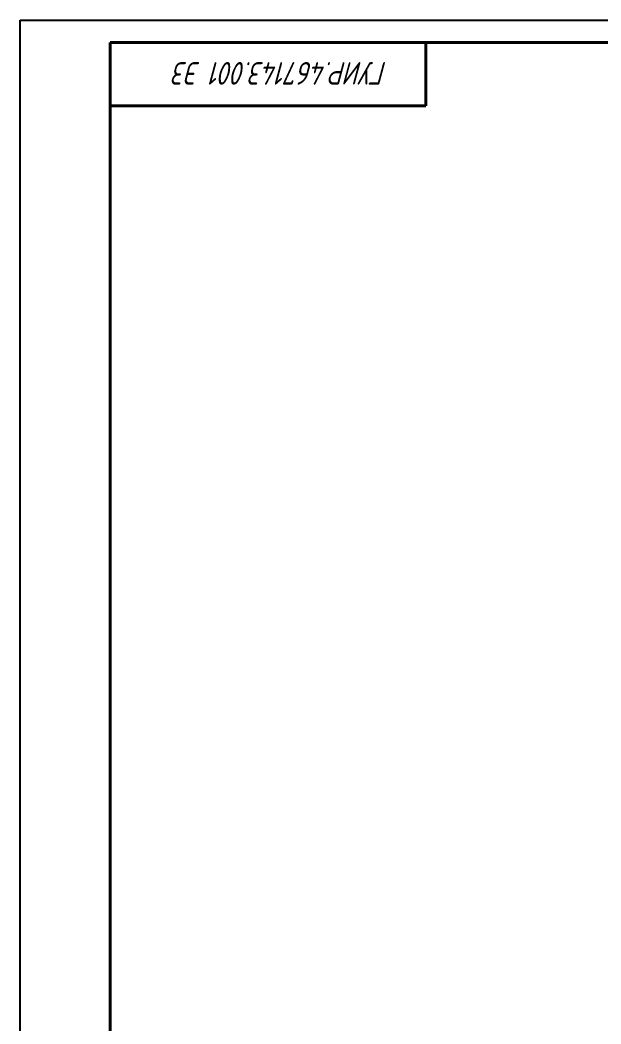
# Paper-space layout 'Layout1' of a CAD drawing. Extents: x -1 to 840, y -1 to 593.
# Drawn here: x -0.8 to 128, y 370.8 to 593.2 of the extents above; entities that cross this region are included whole.
import ezdxf

# ---------------------------------------------------------------- set-up
doc = ezdxf.new("R2010")
doc.units = 0
doc.header["$MEASUREMENT"] = 0
doc.layers.add('KONTUR', color=7, linetype='CONTINUOUS')
doc.layers.add('Основная', color=7, linetype='CONTINUOUS', lineweight=40)
doc.layers.add('тонкая', color=7, linetype='CONTINUOUS', lineweight=20)
doc.styles.add('GOST type A0', font='', dxfattribs={"oblique": 15, "height": 3.5})
doc.styles.get('GOST type A0').set_extended_font_data('GOST type A')

psp = doc.layouts.get("Layout1")

# ---------------------------------------------------------------- linework, layer by layer
at = {"layer": 'KONTUR'}
for p, q in [((-0.79, -0.79), (-0.79, 593.21)), ((-0.79, 593.21), (840.21, 593.21))]:
    psp.add_line(p, q, dxfattribs=at)
at = {"layer": 'Основная'}
for p, q in [((19.21, 44.21), (19.21, 588.21)), ((835.21, 588.21), (19.21, 588.21)), ((89.21, 574.21), (89.21, 588.21)), ((89.21, 574.21), (19.21, 574.21))]:
    psp.add_line(p, q, dxfattribs=at)

# ---------------------------------------------------------------- texts
at = {"layer": 'тонкая', "insert": (80.67, 578.91), "char_height": 5, "attachment_point": 1, "rotation": 180, "style": 'GOST type A0'}
psp.add_mtext_dynamic_manual_height_columns('ГУИР.467143.001 Э3', width=58.6272, gutter_width=47.88, heights=[3.81], dxfattribs=at)

doc.saveas('drawing.dxf')
